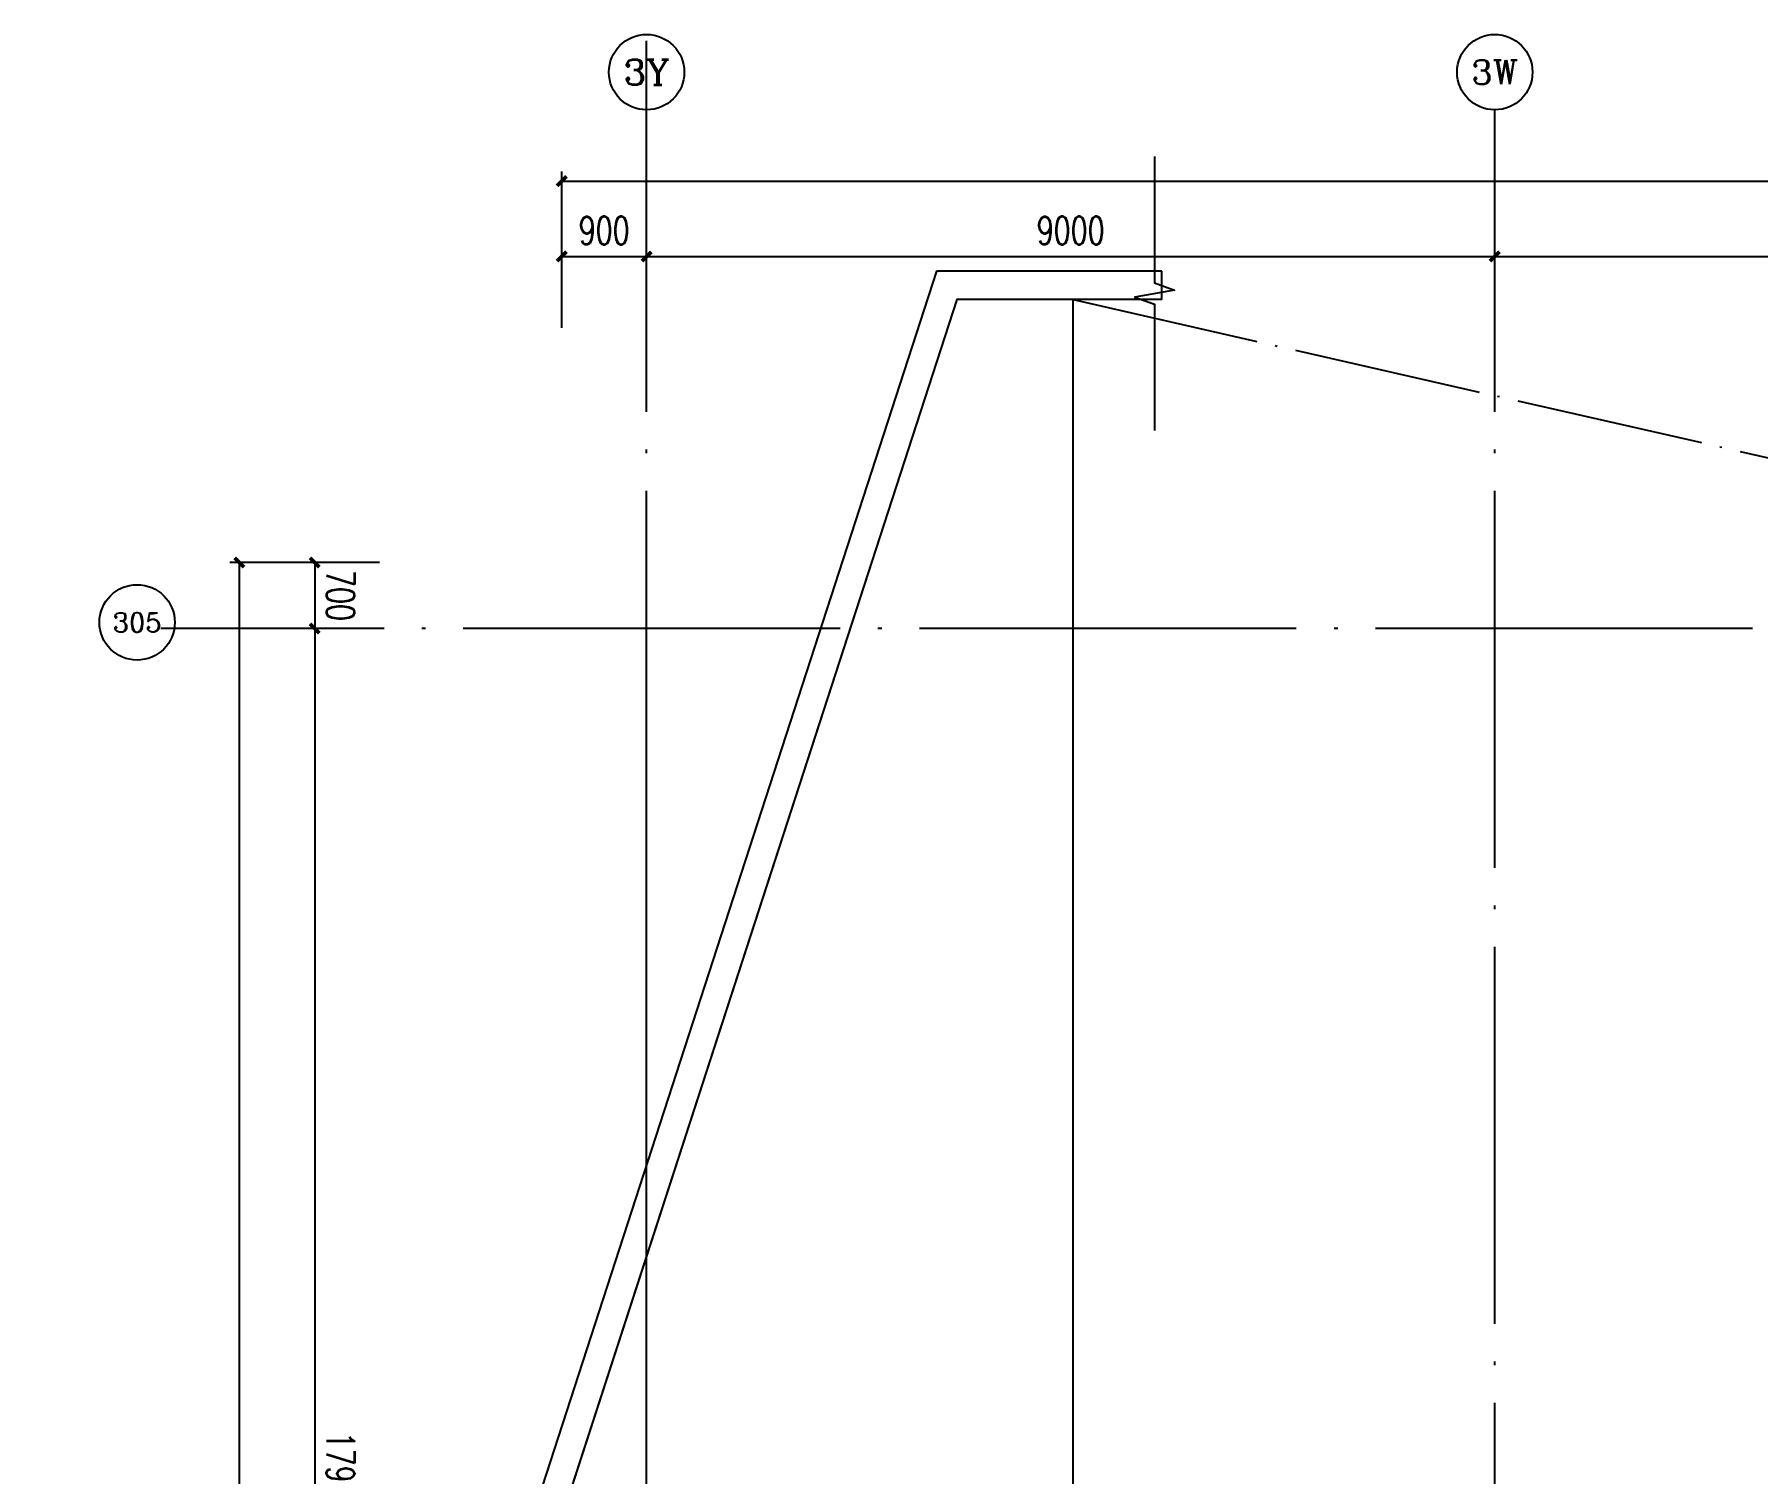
# Model space of a CAD drawing. Extents: x -1396510 to 1250330, y -1892470 to 1623980.
# Drawn here: x 11430 to 29714, y -1297043 to -1281770 of the extents above; entities that cross this region are included whole.
import ezdxf
from ezdxf.enums import TextEntityAlignment as Align

# ---------------------------------------------------------------- set-up
doc = ezdxf.new("R2010")
doc.units = 0
doc.header["$LTSCALE"] = 1000
doc.header["$MEASUREMENT"] = 0
doc.linetypes.add('DOTE', pattern=[2.42, 2, -0.2, 0.02, -0.2])
doc.layers.get('Defpoints').update_dxf_attribs({"color": 210})
for name, color, linetype in [('A-AXIS-D', 1, 'Continuous'), ('A-AXIS-DOTE', 14, 'DOTE'), ('A-SFCE', 30, 'Continuous'), ('A-彩色打印层', 12, 'Continuous'), ('A1$0$ICONS', 3, 'Continuous'), ('AS-WALL', 40, 'Continuous')]:
    doc.layers.add(name, color=color, linetype=linetype)
doc.layers.add('A-云线2', color=3, linetype='Continuous', plot=False)
doc.styles.add('_TCH_AXIS', font='COMPLEX', dxfattribs={"bigfont": 'GBCBIG'})
doc.styles.add('_TCH_DIM_T3', font='SIMPLEX', dxfattribs={"width": 0.705882, "bigfont": 'GBCBIG'})
doc.styles.add('A-DIM_T3', font='SIMPLEX', dxfattribs={"width": 0.705882, "bigfont": 'GBCBIG'})
doc.dimstyles.new('_TCH_ARCH&&100', dxfattribs={"dimtxt": 297.5, "dimasz": 100, "dimexe": 100, "dimexo": 100, "dimgap": 126.25, "dimtad": 1, "dimdec": 0, "dimzin": 0, "dimdsep": 46, "dimtxsty": '_TCH_DIM_T3', "dimblk": 'ARCHTICK', "dimcen": 0.09, "dimclrt": 7, "dimazin": 2, "dimtfac": 1, "dimtdec": 0, "dimtix": 1, "dimtmove": 2, "dimatfit": 3, "dimfxl": 0, "dimtolj": 1, "dimtzin": 0, "dimarcsym": 0})
doc.dimstyles.new('A-DIM&&100', dxfattribs={"dimtxt": 297.5, "dimasz": 100, "dimexe": 100, "dimexo": 100, "dimgap": 126.25, "dimtad": 1, "dimdec": 0, "dimzin": 0, "dimdsep": 46, "dimtxsty": 'A-DIM_T3', "dimblk": 'ARCHTICK', "dimcen": 0.09, "dimclrt": 7, "dimazin": 2, "dimtfac": 1, "dimtdec": 0, "dimtix": 1, "dimtmove": 2, "dimatfit": 3, "dimfxl": 0, "dimtolj": 1, "dimtzin": 0, "dimarcsym": 0})

# ---------------------------------------------------------------- blocks, each defined once
blk = doc.blocks.new('_ArchTick')
at = {"color": 0, "linetype": 'ByBlock', "const_width": 0.4}
blk.add_lwpolyline([(-0.5, -0.5), (0.5, 0.5)], dxfattribs=at)
blk = doc.blocks.new('*D5821')
at = {"layer": 'A-AXIS-D', "color": 0, "lineweight": -2, "transparency": 16777216}
for p, q in [((-2835, 700), (-3622, 700)), ((-3522, 700), (-3522, 0)), ((-2835, 0), (-3622, 0))]:
    blk.add_line(p, q, dxfattribs=at)
at = {"layer": 'Defpoints', "color": 0, "transparency": 16777216}
for p in [(-2735, 700), (-3522, 0), (-2735, 0)]:
    blk.add_point(p, dxfattribs=at)
at = {"layer": 'A-AXIS-D', "color": 0, "lineweight": -2, "transparency": 16777216, "xscale": 100, "yscale": 100, "zscale": 100}
for p, rotation in [((-3522, 700), 90), ((-3522, 0), 270)]:
    blk.add_blockref('_ArchTick', p, dxfattribs=dict(at, rotation=rotation))
at = {"layer": 'A-AXIS-D', "color": 7, "transparency": 16777216, "insert": (-3247, 350), "char_height": 297.5, "attachment_point": 5, "rotation": 270, "style": 'A-DIM_T3'}
blk.add_mtext('\\A1;700', dxfattribs=at)
blk = doc.blocks.new('*D5822')
at = {"layer": 'A-AXIS-D', "color": 0, "lineweight": -2, "transparency": 16777216}
for p, q in [((-2835, 0), (-3622, 0)), ((-3522, 0), (-3522, -17950)), ((-2835, -17950), (-3622, -17950))]:
    blk.add_line(p, q, dxfattribs=at)
at = {"layer": 'Defpoints', "color": 0, "transparency": 16777216}
for p in [(-2735, 0), (-3522, -17950), (-2735, -17950)]:
    blk.add_point(p, dxfattribs=at)
at = {"layer": 'A-AXIS-D', "color": 0, "lineweight": -2, "transparency": 16777216, "xscale": 100, "yscale": 100, "zscale": 100}
for p, rotation in [((-3522, 0), 90), ((-3522, -17950), 270)]:
    blk.add_blockref('_ArchTick', p, dxfattribs=dict(at, rotation=rotation))
at = {"layer": 'A-AXIS-D', "color": 7, "transparency": 16777216, "insert": (-3247, -8975), "char_height": 297.5, "attachment_point": 5, "rotation": 270, "style": 'A-DIM_T3'}
blk.add_mtext('\\A1;17950', dxfattribs=at)
blk = doc.blocks.new('*D5831')
at = {"layer": 'A-AXIS-D', "color": 0, "lineweight": -2, "transparency": 16777216}
for p, q in [((-2935, 700), (-4422, 700)), ((-4322, 700), (-4322, -72500)), ((-2935, -72500), (-4422, -72500))]:
    blk.add_line(p, q, dxfattribs=at)
at = {"layer": 'Defpoints', "color": 0, "transparency": 16777216}
for p in [(-2835, 700), (-4322, -72500), (-2835, -72500)]:
    blk.add_point(p, dxfattribs=at)
at = {"layer": 'A-AXIS-D', "color": 0, "lineweight": -2, "transparency": 16777216, "xscale": 100, "yscale": 100, "zscale": 100}
for p, rotation in [((-4322, 700), 90), ((-4322, -72500), 270)]:
    blk.add_blockref('_ArchTick', p, dxfattribs=dict(at, rotation=rotation))
at = {"layer": 'A-AXIS-D', "color": 7, "transparency": 16777216, "insert": (-4047, -35900), "char_height": 297.5, "attachment_point": 5, "rotation": 270, "style": 'A-DIM_T3'}
blk.add_mtext('\\A1;73200', dxfattribs=at)
blk = doc.blocks.new('*D5832')
at = {"layer": 'A-AXIS-D', "color": 0, "lineweight": -2, "transparency": 16777216}
for p, q in [((-900, 3190), (-900, 4048)), ((0, 3190), (0, 4048)), ((-900, 3948), (0, 3948))]:
    blk.add_line(p, q, dxfattribs=at)
at = {"layer": 'Defpoints', "color": 0, "transparency": 16777216}
for p in [(0, 3948), (-900, 3090), (0, 3090)]:
    blk.add_point(p, dxfattribs=at)
at = {"layer": 'A-AXIS-D', "color": 0, "lineweight": -2, "transparency": 16777216, "xscale": 100, "yscale": 100, "zscale": 100, "rotation": 180}
blk.add_blockref('_ArchTick', (-900, 3948), dxfattribs=at)
at = {"layer": 'A-AXIS-D', "color": 0, "lineweight": -2, "transparency": 16777216, "xscale": 100, "yscale": 100, "zscale": 100}
blk.add_blockref('_ArchTick', (0, 3948), dxfattribs=at)
at = {"layer": 'A-AXIS-D', "color": 7, "transparency": 16777216, "insert": (-450, 4223), "char_height": 297.5, "attachment_point": 5, "style": '_TCH_DIM_T3'}
blk.add_mtext('\\A1;900', dxfattribs=at)
blk = doc.blocks.new('*D5833')
at = {"layer": 'A-AXIS-D', "color": 0, "lineweight": -2, "transparency": 16777216}
for p, q in [((0, 3190), (0, 4048)), ((9000, 3190), (9000, 4048)), ((0, 3948), (9000, 3948))]:
    blk.add_line(p, q, dxfattribs=at)
at = {"layer": 'Defpoints', "color": 0, "transparency": 16777216}
for p in [(9000, 3948), (0, 3090), (9000, 3090)]:
    blk.add_point(p, dxfattribs=at)
at = {"layer": 'A-AXIS-D', "color": 0, "lineweight": -2, "transparency": 16777216, "xscale": 100, "yscale": 100, "zscale": 100, "rotation": 180}
blk.add_blockref('_ArchTick', (0, 3948), dxfattribs=at)
at = {"layer": 'A-AXIS-D', "color": 0, "lineweight": -2, "transparency": 16777216, "xscale": 100, "yscale": 100, "zscale": 100}
blk.add_blockref('_ArchTick', (9000, 3948), dxfattribs=at)
at = {"layer": 'A-AXIS-D', "color": 7, "transparency": 16777216, "insert": (4500, 4223), "char_height": 297.5, "attachment_point": 5, "style": '_TCH_DIM_T3'}
blk.add_mtext('\\A1;9000', dxfattribs=at)
blk = doc.blocks.new('*D5834')
at = {"layer": 'A-AXIS-D', "color": 0, "lineweight": -2, "transparency": 16777216}
for p, q in [((9000, 3190), (9000, 4048)), ((18000, 3190), (18000, 4048)), ((9000, 3948), (18000, 3948))]:
    blk.add_line(p, q, dxfattribs=at)
at = {"layer": 'Defpoints', "color": 0, "transparency": 16777216}
for p in [(18000, 3948), (9000, 3090), (18000, 3090)]:
    blk.add_point(p, dxfattribs=at)
at = {"layer": 'A-AXIS-D', "color": 0, "lineweight": -2, "transparency": 16777216, "xscale": 100, "yscale": 100, "zscale": 100, "rotation": 180}
blk.add_blockref('_ArchTick', (9000, 3948), dxfattribs=at)
at = {"layer": 'A-AXIS-D', "color": 0, "lineweight": -2, "transparency": 16777216, "xscale": 100, "yscale": 100, "zscale": 100}
blk.add_blockref('_ArchTick', (18000, 3948), dxfattribs=at)
at = {"layer": 'A-AXIS-D', "color": 7, "transparency": 16777216, "insert": (13500, 4223), "char_height": 297.5, "attachment_point": 5, "style": '_TCH_DIM_T3'}
blk.add_mtext('\\A1;9000', dxfattribs=at)
blk = doc.blocks.new('*D5855')
at = {"layer": 'A-AXIS-D', "color": 0, "lineweight": -2, "transparency": 16777216}
for p, q in [((-900, 3290), (-900, 4848)), ((184800, 3290), (184800, 4848)), ((-900, 4748), (184800, 4748))]:
    blk.add_line(p, q, dxfattribs=at)
at = {"layer": 'Defpoints', "color": 0, "transparency": 16777216}
for p in [(184800, 4748), (-900, 3190), (184800, 3190)]:
    blk.add_point(p, dxfattribs=at)
at = {"layer": 'A-AXIS-D', "color": 0, "lineweight": -2, "transparency": 16777216, "xscale": 100, "yscale": 100, "zscale": 100, "rotation": 180}
blk.add_blockref('_ArchTick', (-900, 4748), dxfattribs=at)
at = {"layer": 'A-AXIS-D', "color": 0, "lineweight": -2, "transparency": 16777216, "xscale": 100, "yscale": 100, "zscale": 100}
blk.add_blockref('_ArchTick', (184800, 4748), dxfattribs=at)
at = {"layer": 'A-AXIS-D', "color": 7, "transparency": 16777216, "insert": (91950, 5023), "char_height": 297.5, "attachment_point": 5, "style": '_TCH_DIM_T3'}
blk.add_mtext('\\A1;185700', dxfattribs=at)
blk = doc.blocks.new('世赫3#厂房一层0821')
at = {"layer": 'A-AXIS-D'}
for centre in [(0, 5904), (9000, 5904), (-5406.7, 64.3)]:
    blk.add_circle(centre, 400, dxfattribs=at)
at = {"layer": 'A-AXIS-DOTE', "color": 8, "ltscale": 2}
for p, q in [((0, -79980), (0, 6235)), ((9000, -79980), (9000, 5504)), ((190814.2, 0), (-5155.8, 0))]:
    blk.add_line(p, q, dxfattribs=at)
at = {"layer": 'A-AXIS-DOTE', "color": 8}
blk.add_line((4525.1, 3490.1), (18100, 400), dxfattribs=at)
at = {"layer": 'A-SFCE'}
blk.add_lwpolyline([(4525.1, -32909.9), (4525.1, 3490.1), (3292.3, 3490.1), (-8518.2, -32909.9)], close=True, dxfattribs=at)
at = {"layer": 'A-彩色打印层'}
blk.add_line((0, -17950), (0, 0), dxfattribs=at)
at = {"layer": 'A1$0$ICONS'}
blk.add_lwpolyline([(5390.9, 5010.1), (5390.9, 3667.6), (5600.9, 3591.1), (5180.9, 3517.1), (5390.9, 3442.6), (5390.9, 2100.1)], dxfattribs=at)
at = {"layer": 'AS-WALL'}
for p, q in [((3074.2, 3790.1), (-9356, -34520.1)), ((5466.3, 3790.1), (3074.2, 3790.1)), ((5466.3, 3490.1), (5466.3, 3790.1)), ((3292.3, 3490.1), (-9070.7, -34612.7)), ((5466.3, 3490.1), (3292.3, 3490.1))]:
    blk.add_line(p, q, dxfattribs=at)
at = {"layer": 'A-AXIS-D', "color": 7, "style": '_TCH_AXIS'}
for s, height, p, p2 in [('3Y', 270.86, (-245.1, 5768.5), (245.1, 5768.5)), ('3W', 255.29, (8750.8, 5776.3), (9249.2, 5776.3)), ('305', 206.28, (-5667, -38.9), (-5146.4, -38.9))]:
    blk.add_text(s, height=height, dxfattribs=at).set_placement(p, p2, align=Align.FIT)
at = {"layer": 'A-AXIS-D'}
for base, p1, p2, picture, middle in [((184800, 4747.8), (-900, 3189.8), (184800, 3189.8), '*D5855', (91950, 5022.8)), ((0, 3947.8), (-900, 3089.8), (0, 3089.8), '*D5832', (-450, 4222.8)), ((9000, 3947.8), (0, 3089.8), (9000, 3089.8), '*D5833', (4500, 4222.8)), ((18000, 3947.8), (9000, 3089.8), (18000, 3089.8), '*D5834', (13500, 4222.8))]:
    dim = blk.add_linear_dim(base=base, p1=p1, p2=p2, angle=0, dimstyle='_TCH_ARCH&&100', dxfattribs=at)
    dim.commit()
    dim.dimension.update_dxf_attribs({"geometry": picture, "text_midpoint": middle, "dimtype": 161})
for base, p1, p2, picture, middle in [((-4321.6, -72500.1), (-2835.2, 700), (-2835.2, -72500.1), '*D5831', (-4046.6, -35900)), ((-3521.6, 0), (-2735.2, 700), (-2735.2, 0), '*D5821', (-3246.6, 350)), ((-3521.6, -17950), (-2735.2, 0), (-2735.2, -17950), '*D5822', (-3246.6, -8975))]:
    dim = blk.add_linear_dim(base=base, p1=p1, p2=p2, angle=270, dimstyle='A-DIM&&100', dxfattribs=at)
    dim.commit()
    dim.dimension.update_dxf_attribs({"geometry": picture, "text_midpoint": middle, "dimtype": 161, "text_rotation": 270})

msp = doc.modelspace()

# ---------------------------------------------------------------- block references
at = {"layer": 'A-云线2'}
msp.add_blockref('世赫3#厂房一层0821', (17925.8, -1288074), dxfattribs=at)

doc.saveas('drawing.dxf')
